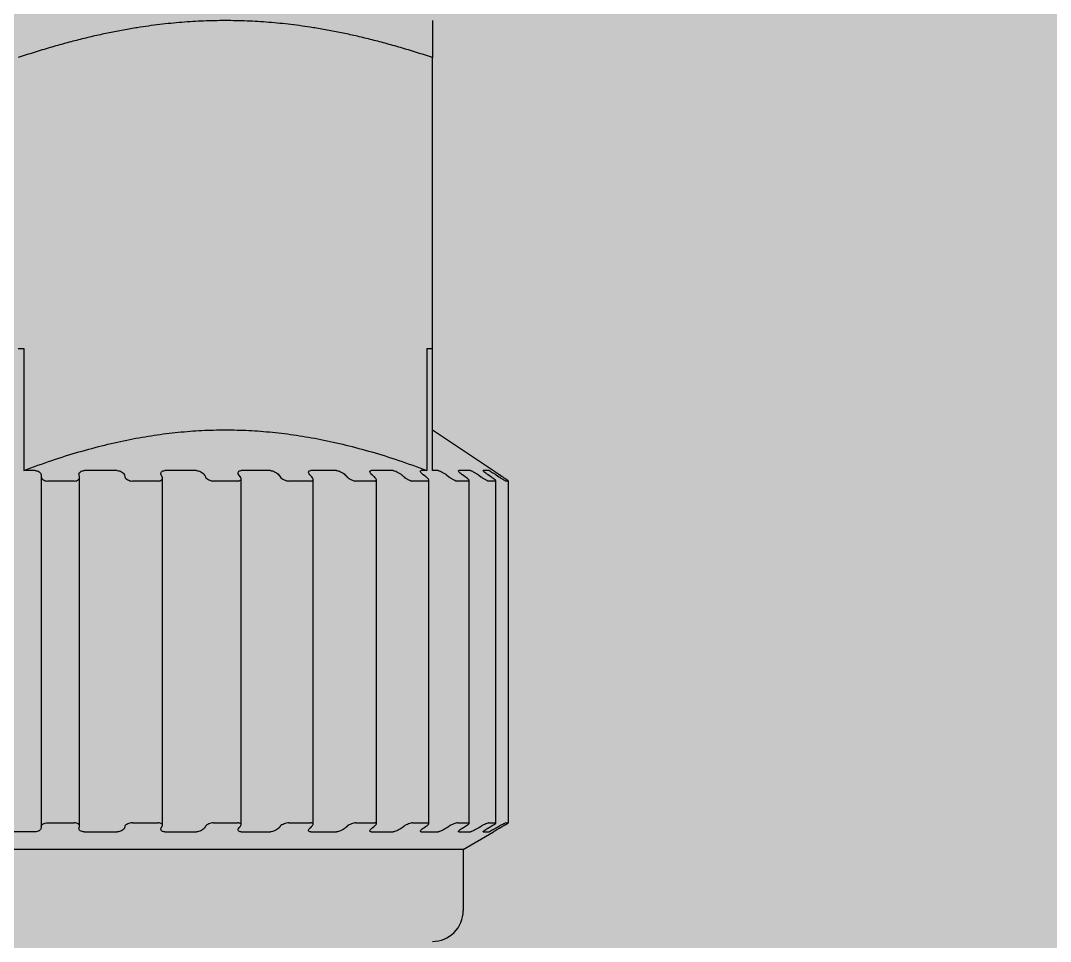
# Model space of a CAD drawing. Header units: millimetres. Extents: x -18489 to 17339, y -1599 to 10961.
# Drawn here: x -14359.303 to -14355.951, y 2026.31 to 2029.307 of the extents above; entities that cross this region are included whole.
import ezdxf

# ---------------------------------------------------------------- set-up
doc = ezdxf.new("R2010")
doc.units = ezdxf.units.MM
for name, color, linetype in [('188K-SM-03-F10-MECH-EQ-Y2257103$0$0 Xref', 8, 'Continuous'), ('188K-SM-03-F10-MECH-EQ-Y2257103$0$M-EQU-FOUNDATION', 8, 'Continuous'), ('188K-SM-03-F10-MECH-EQ-Y2257103$0$Micron CUP L10 HVAC EQU$0$M-MECH-EQU', 136, 'Continuous'), ('188K-SM-03-F10-MECH-EQ-Y2257103$0$Micron CUP L10 HVAC EQU$0$M-PHASE1 AREA', 252, 'Continuous')]:
    doc.layers.add(name, color=color, linetype=linetype)

# ---------------------------------------------------------------- blocks, each defined once
blk = doc.blocks.new('188K-SM-03-F10-MECH-EQ-Y2257103$0$Micron CUP L10 HVAC EQU$0$A$C0c53ceb0')
at = {"layer": '188K-SM-03-F10-MECH-EQ-Y2257103$0$Micron CUP L10 HVAC EQU$0$M-PHASE1 AREA'}
for p, q in [((17851.86535, 11118.89975), (17851.86535, 11117.6952)), ((17851.86535, 11108.23055), (17851.86535, 11117.6952)), ((17838.379, 11108.23055), (17838.56249, 11108.23055)), ((17838.56249, 11108.23055), (17838.56249, 11104.25891)), ((17851.68186, 11108.23055), (17851.68186, 11104.25891)), ((17851.68186, 11108.23055), (17851.86535, 11108.23055)), ((17851.86535, 11104.25891), (17851.86535, 11108.23055)), ((17851.86535, 11105.5799), (17853.84575, 11104.25963)), ((17839.12824, 11104.1145), (17839.12824, 11104.05529)), ((17840.37705, 11104.05529), (17840.36161, 11104.1145)), ((17841.83733, 11104.1145), (17841.85277, 11104.05529)), ((17843.06363, 11104.05529), (17843.03322, 11104.1145)), ((17844.44133, 11104.1145), (17844.47174, 11104.05529)), ((17845.60787, 11104.05529), (17845.56341, 11104.1145)), ((17846.86114, 11104.1145), (17846.90559, 11104.05529)), ((17847.93246, 11104.05529), (17847.87531, 11104.1145)), ((17849.02322, 11104.1145), (17849.08037, 11104.05529)), ((17849.96678, 11104.05529), (17849.89867, 11104.1145)), ((17850.86188, 11104.1145), (17850.92999, 11104.05529)), ((17851.64901, 11104.05529), (17851.57201, 11104.1145)), ((17852.32125, 11104.1145), (17852.39825, 11104.05529)), ((17852.92804, 11104.05529), (17852.84449, 11104.1145)), ((17853.357, 11104.1145), (17853.44055, 11104.05529)), ((17853.765, 11104.05529), (17853.67744, 11104.1145)), ((17853.84575, 11104.25963), (17853.84575, 11104.25313)), ((17853.93765, 11104.1145), (17854.02521, 11104.05529)), ((17854.13446, 11104.05529), (17854.04555, 11104.1145)), ((17839.12824, 11104.05529), (17839.12824, 11092.67065)), ((17840.20309, 11103.91492), (17839.34005, 11103.91492)), ((17840.38008, 11092.69074), (17840.38008, 11104.03209)), ((17842.9328, 11103.91492), (17842.09599, 11103.91492)), ((17843.07568, 11092.71039), (17843.07568, 11104.0094)), ((17845.52415, 11103.91492), (17844.73899, 11103.91492)), ((17845.63464, 11092.729), (17845.63464, 11103.98791)), ((17847.8984, 11103.91492), (17847.18874, 11103.91492)), ((17847.97921, 11092.74602), (17847.97921, 11103.96825)), ((17849.98341, 11103.91492), (17849.37082, 11103.91492)), ((17850.03815, 11092.76094), (17850.03815, 11103.95102)), ((17851.71582, 11103.91492), (17851.21891, 11103.91492)), ((17851.74891, 11092.77332), (17851.74891, 11103.93673)), ((17853.043, 11103.91492), (17852.67687, 11103.91492)), ((17853.0595, 11092.7828), (17853.0595, 11103.92579)), ((17853.92462, 11103.91492), (17853.7004, 11103.91492)), ((17853.9301, 11092.78908), (17853.9301, 11103.91853)), ((17854.3339, 11103.91492), (17854.25839, 11103.91492)), ((17854.33426, 11092.792), (17854.33426, 11103.91516)), ((17839.34005, 11092.79221), (17840.20309, 11092.79221)), ((17842.09599, 11092.79221), (17842.9328, 11092.79221)), ((17844.73899, 11092.79221), (17845.52415, 11092.79221)), ((17847.18874, 11092.79221), (17847.8984, 11092.79221)), ((17849.37082, 11092.79221), (17849.98341, 11092.79221)), ((17851.21891, 11092.79221), (17851.71582, 11092.79221)), ((17852.67687, 11092.79221), (17853.043, 11092.79221)), ((17853.7004, 11092.79221), (17853.92462, 11092.79221)), ((17854.25839, 11092.79221), (17854.3339, 11092.79221)), ((17852.86433, 11091.92706), (17853.84575, 11092.49368)), ((17853.84575, 11092.49368), (17853.84575, 11092.49931)), ((17852.86433, 11091.92706), (17823.89366, 11091.92706)), ((17852.86433, 11091.92706), (17852.86433, 11089.92908))]:
    blk.add_line(p, q, dxfattribs=at)
blk.add_arc((17851.86535, 11089.92908), 0.99899, 269.999966, 0, dxfattribs=at)
for centre, major_axis, ratio, start_param, end_param in [((17841.06481, 11081.04909), (-0.00138, 23.21054), 0.98480775, 6.25945246, 6.30680121), ((17843.66902, 11081.04909), (-0.0007, 23.21054), 0.93969262, 6.2594826, 6.30683136), ((17846.1125, 11081.04909), (-0.00048, 23.21054), 0.8660254, 6.25949307, 6.30684182), ((17848.32099, 11081.04909), (-0.00037, 23.21054), 0.76604444, 6.25949864, 6.3068474), ((17850.2274, 11081.04909), (-0.00031, 23.21054), 0.64278761, 6.25950228, 6.30685103), ((17852.91322, 11081.04909), (-0.00025, 23.21054), 0.34202014, 6.25950718, 6.30685593), ((17853.61101, 11081.04909), (-0.00024, 23.21054), 0.17364818, 6.25950911, 6.30685787), ((17841.06481, 11119.29403), (-0.0012, -26.80035), 0.98480775, 6.26272676, 6.30373236), ((17843.66901, 11119.29403), (-0.00061, -26.80035), 0.93969262, 6.26270394, 6.30370955), ((17846.11248, 11119.29403), (-0.00042, -26.80035), 0.8660254, 6.26269602, 6.30370163), ((17848.32097, 11119.29403), (-0.00033, -26.80035), 0.76604444, 6.2626918, 6.30369741), ((17850.22738, 11119.29403), (-0.00027, -26.80035), 0.64278761, 6.26268905, 6.30369466), ((17851.77378, 11119.29403), (-0.00024, -26.80035), 0.5, 6.26268701, 6.30369262), ((17852.91319, 11119.29403), (-0.00022, -26.80035), 0.34202014, 6.26268534, 6.30369095), ((17853.61098, 11119.29403), (-0.00021, -26.80035), 0.17364818, 6.26268388, 6.30368949)]:
    blk.add_ellipse(centre, major_axis=major_axis, ratio=ratio, start_param=start_param, end_param=end_param, dxfattribs=at)
for points, weights in [([(17845.12217, 11118.89975), (17841.99265, 11118.89975), (17838.379, 11117.6952)], [2.00431155703, 2.00431154546, 1.86040846171]), ([(17851.86535, 11117.6952), (17848.25169, 11118.89975), (17845.12217, 11118.89975)], [1.86040846171, 2.00431156861, 2.00431155703]), ([(17838.56249, 11104.25891), (17845.12217, 11106.73168), (17851.68186, 11104.25891)], [1.06957579566, 1.22672434335, 1.06957579566]), ([(17838.92844, 11104.25313), (17838.74541, 11104.25746), (17838.56249, 11104.25891)], [1.61847557924, 1.61881551721, 1.61892907311]), ([(17851.68186, 11104.25891), (17851.59039, 11104.25746), (17851.49888, 11104.25313)], [1.61892907434, 1.61881551844, 1.61847558047]), ([(17852.04832, 11104.25313), (17851.95681, 11104.25746), (17851.86535, 11104.25891)], [1.61847558047, 1.61881551844, 1.61892907434]), ([(17839.12895, 11092.67065), (17839.12824, 11092.64493), (17839.12824, 11092.61937)], [1.04611932027, 1.04564401816, 1.04516058741]), ([(17840.36231, 11092.61939), (17840.36931, 11092.64495), (17840.37705, 11092.67065)], [1.04516094259, 1.04564432981, 1.04611958976]), ([(17841.85345, 11092.67065), (17841.84502, 11092.64493), (17841.83733, 11092.61937)], [1.04611932054, 1.04564401842, 1.04516058767]), ([(17843.03389, 11092.61939), (17843.04839, 11092.64495), (17843.06363, 11092.67065)], [1.04516094217, 1.04564432939, 1.04611958933]), ([(17844.47239, 11092.67065), (17844.45649, 11092.64493), (17844.44133, 11092.61937)], [1.04611932028, 1.04564401817, 1.04516058742]), ([(17845.56404, 11092.61939), (17845.58559, 11092.64495), (17845.60787, 11092.67065)], [1.04516094256, 1.04564432978, 1.04611958973]), ([(17846.90619, 11092.67065), (17846.8833, 11092.64493), (17846.86114, 11092.61937)], [1.04611932039, 1.04564401827, 1.04516058752]), ([(17847.87587, 11092.61939), (17847.90382, 11092.64495), (17847.93246, 11092.67065)], [1.04516094232, 1.04564432953, 1.04611958948]), ([(17849.08089, 11092.67065), (17849.0517, 11092.64493), (17849.02322, 11092.61937)], [1.04611932062, 1.04564401851, 1.04516058775]), ([(17849.89915, 11092.61939), (17849.93264, 11092.64495), (17849.96678, 11092.67065)], [1.0451609422, 1.04564432942, 1.04611958936]), ([(17850.93042, 11092.67065), (17850.89583, 11092.64493), (17850.86188, 11092.61937)], [1.04611932015, 1.04564401804, 1.04516058729]), ([(17851.57239, 11092.61939), (17851.61042, 11092.64495), (17851.64901, 11092.67065)], [1.04516094242, 1.04564432964, 1.04611958959]), ([(17852.39858, 11092.67065), (17852.35963, 11092.64493), (17852.32125, 11092.61937)], [1.04611932032, 1.0456440182, 1.04516058745]), ([(17852.84476, 11092.61939), (17852.88616, 11092.64495), (17852.92804, 11092.67065)], [1.04516094233, 1.04564432955, 1.0461195895]), ([(17853.44076, 11092.67065), (17853.39864, 11092.64493), (17853.357, 11092.61937)], [1.04611932019, 1.04564401808, 1.04516058733]), ([(17853.67759, 11092.61939), (17853.72111, 11092.64495), (17853.765, 11092.67065)], [1.04516094239, 1.0456443296, 1.04611958955]), ([(17854.0253, 11092.67065), (17853.98129, 11092.64493), (17853.93765, 11092.61937)], [1.04611932055, 1.04564401844, 1.04516058769]), ([(17854.04558, 11092.61939), (17854.0899, 11092.64495), (17854.13446, 11092.67065)], [1.04516094219, 1.0456443294, 1.04611958935]), ([(17838.92844, 11092.49931), (17838.379, 11092.48805), (17837.82956, 11092.49931)], [1.93647539012, 1.93769688925, 1.93647539012])]:
    blk.add_rational_spline(points, weights, degree=2, dxfattribs=at)
for points, knots in [([(17838.92844, 11104.25313), (17838.95099, 11104.25256), (17838.97441, 11104.24932), (17839.01978, 11104.23728), (17839.0413, 11104.22794), (17839.07927, 11104.20519), (17839.09673, 11104.18949), (17839.12052, 11104.15572), (17839.12681, 11104.13764), (17839.12801, 11104.12086), (17839.12816, 11104.11876), (17839.12824, 11104.11664), (17839.12824, 11104.1145)], [0.1007338772, 0.1007338772, 0.1007338772, 0.1007338772, 0.1074438468, 0.1074438468, 0.1148517392, 0.1148517392, 0.1239329907, 0.1239329907, 0.1330142421, 0.1330142421, 0.1330142421, 0.1341521237, 0.1341521237, 0.1341521237, 0.1341521237]), ([(17840.36161, 11104.1145), (17840.36105, 11104.11664), (17840.36057, 11104.11876), (17840.357, 11104.13764), (17840.35853, 11104.15572), (17840.37334, 11104.18949), (17840.38659, 11104.20519), (17840.41834, 11104.22794), (17840.43725, 11104.23728), (17840.47911, 11104.24932), (17840.50148, 11104.25256), (17840.52368, 11104.25313)], [0.0659197851, 0.0659197851, 0.0659197851, 0.0659197851, 0.0670576667, 0.0670576667, 0.0761389182, 0.0761389182, 0.0852201696, 0.0852201696, 0.092628062, 0.092628062, 0.0993380316, 0.0993380316, 0.0993380316, 0.0993380316]), ([(17841.60587, 11104.25313), (17841.62808, 11104.25256), (17841.65184, 11104.24932), (17841.69934, 11104.23728), (17841.72281, 11104.22794), (17841.76584, 11104.20519), (17841.787, 11104.18949), (17841.81904, 11104.15572), (17841.8299, 11104.13764), (17841.83544, 11104.12086), (17841.83614, 11104.11876), (17841.83676, 11104.11664), (17841.83733, 11104.1145)], [0.1007338772, 0.1007338772, 0.1007338772, 0.1007338772, 0.1074438468, 0.1074438468, 0.1148517392, 0.1148517392, 0.1239329907, 0.1239329907, 0.1330142421, 0.1330142421, 0.1330142421, 0.1341521237, 0.1341521237, 0.1341521237, 0.1341521237]), ([(17843.03322, 11104.1145), (17843.03212, 11104.11664), (17843.0311, 11104.11876), (17843.0227, 11104.13764), (17843.01943, 11104.15572), (17843.02482, 11104.18949), (17843.03344, 11104.20519), (17843.05801, 11104.22794), (17843.07375, 11104.23728), (17843.11081, 11104.24932), (17843.13146, 11104.25256), (17843.15263, 11104.25313)], [0.0659197851, 0.0659197851, 0.0659197851, 0.0659197851, 0.0670576667, 0.0670576667, 0.0761389182, 0.0761389182, 0.0852201696, 0.0852201696, 0.092628062, 0.092628062, 0.0993380316, 0.0993380316, 0.0993380316, 0.0993380316]), ([(17844.18525, 11104.25313), (17844.20645, 11104.25256), (17844.22982, 11104.24932), (17844.27801, 11104.23728), (17844.30272, 11104.22794), (17844.34951, 11104.20519), (17844.37372, 11104.18949), (17844.41304, 11104.15572), (17844.42813, 11104.13764), (17844.43785, 11104.12086), (17844.43907, 11104.11876), (17844.44023, 11104.11664), (17844.44133, 11104.1145)], [0.1007338772, 0.1007338772, 0.1007338772, 0.1007338772, 0.1074438468, 0.1074438468, 0.1148517392, 0.1148517392, 0.1239329907, 0.1239329907, 0.1330142421, 0.1330142421, 0.1330142421, 0.1341521237, 0.1341521237, 0.1341521237, 0.1341521237]), ([(17845.56341, 11104.1145), (17845.56181, 11104.11664), (17845.56028, 11104.11876), (17845.54731, 11104.13764), (17845.53933, 11104.15572), (17845.53513, 11104.18949), (17845.53888, 11104.20519), (17845.55551, 11104.22794), (17845.56759, 11104.23728), (17845.59875, 11104.24932), (17845.61704, 11104.25256), (17845.63654, 11104.25313)], [0.0659197851, 0.0659197851, 0.0659197851, 0.0659197851, 0.0670576667, 0.0670576667, 0.0761389182, 0.0761389182, 0.0852201696, 0.0852201696, 0.092628062, 0.092628062, 0.0993380316, 0.0993380316, 0.0993380316, 0.0993380316]), ([(17846.58821, 11104.25313), (17846.60775, 11104.25256), (17846.63003, 11104.24932), (17846.67745, 11104.23728), (17846.70265, 11104.22794), (17846.75177, 11104.20519), (17846.77829, 11104.18949), (17846.82369, 11104.15572), (17846.84256, 11104.13764), (17846.85617, 11104.12086), (17846.85787, 11104.11876), (17846.85953, 11104.11664), (17846.86114, 11104.1145)], [0.1007338772, 0.1007338772, 0.1007338772, 0.1007338772, 0.1074438468, 0.1074438468, 0.1148517392, 0.1148517392, 0.1239329907, 0.1239329907, 0.1330142421, 0.1330142421, 0.1330142421, 0.1341521237, 0.1341521237, 0.1341521237, 0.1341521237]), ([(17847.87531, 11104.1145), (17847.87325, 11104.11664), (17847.87126, 11104.11876), (17847.85412, 11104.13764), (17847.84168, 11104.15572), (17847.82802, 11104.18949), (17847.82676, 11104.20519), (17847.83496, 11104.22794), (17847.84302, 11104.23728), (17847.86731, 11104.24932), (17847.8827, 11104.25256), (17847.89994, 11104.25313)], [0.0659197851, 0.0659197851, 0.0659197851, 0.0659197851, 0.0670576667, 0.0670576667, 0.0761389182, 0.0761389182, 0.0852201696, 0.0852201696, 0.092628062, 0.092628062, 0.0993380316, 0.0993380316, 0.0993380316, 0.0993380316]), ([(17848.74174, 11104.25313), (17848.75903, 11104.25256), (17848.77954, 11104.24932), (17848.82474, 11104.23728), (17848.84966, 11104.22794), (17848.89963, 11104.20519), (17848.92765, 11104.18949), (17848.97776, 11104.15572), (17848.99983, 11104.13764), (17849.01691, 11104.12086), (17849.01904, 11104.11876), (17849.02115, 11104.11664), (17849.02322, 11104.1145)], [0.1007338772, 0.1007338772, 0.1007338772, 0.1007338772, 0.1074438468, 0.1074438468, 0.1148517392, 0.1148517392, 0.1239329907, 0.1239329907, 0.1330142421, 0.1330142421, 0.1330142421, 0.1341521237, 0.1341521237, 0.1341521237, 0.1341521237]), ([(17849.89867, 11104.1145), (17849.89621, 11104.11664), (17849.89382, 11104.11876), (17849.87302, 11104.13764), (17849.8565, 11104.15572), (17849.83379, 11104.18949), (17849.82758, 11104.20519), (17849.82709, 11104.22794), (17849.83088, 11104.23728), (17849.84758, 11104.24932), (17849.85959, 11104.25256), (17849.87404, 11104.25313)], [0.0659197851, 0.0659197851, 0.0659197851, 0.0659197851, 0.0670576667, 0.0670576667, 0.0761389182, 0.0761389182, 0.0852201696, 0.0852201696, 0.092628062, 0.092628062, 0.0993380316, 0.0993380316, 0.0993380316, 0.0993380316]), ([(17850.5804, 11104.25313), (17850.59492, 11104.25256), (17850.61303, 11104.24932), (17850.65465, 11104.23728), (17850.67853, 11104.22794), (17850.72782, 11104.20519), (17850.75649, 11104.18949), (17850.80978, 11104.15572), (17850.83439, 11104.13764), (17850.85442, 11104.12086), (17850.85693, 11104.11876), (17850.85941, 11104.11664), (17850.86188, 11104.1145)], [0.1007338772, 0.1007338772, 0.1007338772, 0.1007338772, 0.1074438468, 0.1074438468, 0.1148517392, 0.1148517392, 0.1239329907, 0.1239329907, 0.1330142421, 0.1330142421, 0.1330142421, 0.1341521237, 0.1341521237, 0.1341521237, 0.1341521237]), ([(17851.57201, 11104.1145), (17851.56923, 11104.11664), (17851.56651, 11104.11876), (17851.54269, 11104.13764), (17851.52259, 11104.15572), (17851.49152, 11104.18949), (17851.48054, 11104.20519), (17851.47138, 11104.22794), (17851.47078, 11104.23728), (17851.47938, 11104.24932), (17851.48765, 11104.25256), (17851.49888, 11104.25313)], [0.0659197851, 0.0659197851, 0.0659197851, 0.0659197851, 0.0670576667, 0.0670576667, 0.0761389182, 0.0761389182, 0.0852201696, 0.0852201696, 0.092628062, 0.092628062, 0.0993380316, 0.0993380316, 0.0993380316, 0.0993380316]), ([(17852.04832, 11104.25313), (17852.05963, 11104.25256), (17852.0748, 11104.24932), (17852.11156, 11104.23728), (17852.13368, 11104.22794), (17852.1808, 11104.20519), (17852.20926, 11104.18949), (17852.26411, 11104.15572), (17852.2905, 11104.13764), (17852.31287, 11104.12086), (17852.31567, 11104.11876), (17852.31847, 11104.11664), (17852.32125, 11104.1145)], [0.1007338772, 0.1007338772, 0.1007338772, 0.1007338772, 0.1074438468, 0.1074438468, 0.1148517392, 0.1148517392, 0.1239329907, 0.1239329907, 0.1330142421, 0.1330142421, 0.1330142421, 0.1341521237, 0.1341521237, 0.1341521237, 0.1341521237]), ([(17852.84449, 11104.1145), (17852.84147, 11104.11664), (17852.8385, 11104.11876), (17852.81239, 11104.13764), (17852.78931, 11104.15572), (17852.75083, 11104.18949), (17852.73541, 11104.20519), (17852.71786, 11104.22794), (17852.7129, 11104.23728), (17852.71314, 11104.24932), (17852.71741, 11104.25256), (17852.72507, 11104.25313)], [0.0659197851, 0.0659197851, 0.0659197851, 0.0659197851, 0.0670576667, 0.0670576667, 0.0761389182, 0.0761389182, 0.0852201696, 0.0852201696, 0.092628062, 0.092628062, 0.0993380316, 0.0993380316, 0.0993380316, 0.0993380316]), ([(17853.10091, 11104.25313), (17853.10867, 11104.25256), (17853.12042, 11104.24932), (17853.15122, 11104.23728), (17853.1709, 11104.22794), (17853.21442, 11104.20519), (17853.24179, 11104.18949), (17853.29654, 11104.15572), (17853.32392, 11104.13764), (17853.34795, 11104.12086), (17853.35096, 11104.11876), (17853.35398, 11104.11664), (17853.357, 11104.1145)], [0.1007338772, 0.1007338772, 0.1007338772, 0.1007338772, 0.1074438468, 0.1074438468, 0.1148517392, 0.1148517392, 0.1239329907, 0.1239329907, 0.1330142421, 0.1330142421, 0.1330142421, 0.1341521237, 0.1341521237, 0.1341521237, 0.1341521237]), ([(17853.67744, 11104.1145), (17853.67427, 11104.11664), (17853.67115, 11104.11876), (17853.64353, 11104.13764), (17853.61818, 11104.15572), (17853.57347, 11104.18949), (17853.55408, 11104.20519), (17853.52867, 11104.22794), (17853.51949, 11104.23728), (17853.51135, 11104.24932), (17853.5115, 11104.25256), (17853.51537, 11104.25313)], [0.0659197851, 0.0659197851, 0.0659197851, 0.0659197851, 0.0670576667, 0.0670576667, 0.0761389182, 0.0761389182, 0.0852201696, 0.0852201696, 0.092628062, 0.092628062, 0.0993380316, 0.0993380316, 0.0993380316, 0.0993380316]), ([(17853.70619, 11104.25313), (17853.71015, 11104.25256), (17853.71814, 11104.24932), (17853.74203, 11104.23728), (17853.75868, 11104.22794), (17853.79728, 11104.20519), (17853.82273, 11104.18949), (17853.87571, 11104.15572), (17853.90324, 11104.13764), (17853.9282, 11104.12086), (17853.93133, 11104.11876), (17853.93448, 11104.11664), (17853.93765, 11104.1145)], [0.1007338772, 0.1007338772, 0.1007338772, 0.1007338772, 0.1074438468, 0.1074438468, 0.1148517392, 0.1148517392, 0.1239329907, 0.1239329907, 0.1330142421, 0.1330142421, 0.1330142421, 0.1341521237, 0.1341521237, 0.1341521237, 0.1341521237]), ([(17854.04555, 11104.1145), (17854.04234, 11104.11664), (17854.03915, 11104.11876), (17854.01087, 11104.13764), (17853.98402, 11104.15572), (17853.93442, 11104.18949), (17853.91165, 11104.20519), (17853.87916, 11104.22794), (17853.86604, 11104.23728), (17853.84978, 11104.24932), (17853.8458, 11104.25256), (17853.84575, 11104.25313)], [0.0659197851, 0.0659197851, 0.0659197851, 0.0659197851, 0.0670576667, 0.0670576667, 0.0761389182, 0.0761389182, 0.0852201696, 0.0852201696, 0.092628062, 0.092628062, 0.0993380316, 0.0993380316, 0.0993380316, 0.0993380316]), ([(17839.12824, 11104.05529), (17839.12824, 11104.05316), (17839.12832, 11104.05105), (17839.12963, 11104.03266), (17839.1356, 11104.01507), (17839.15819, 11103.98205), (17839.17478, 11103.96662), (17839.21237, 11103.94286), (17839.23513, 11103.93257), (17839.28577, 11103.91859), (17839.31367, 11103.91492), (17839.34005, 11103.91492)], [-0.0681852529, -0.0681852529, -0.0681852529, -0.0681852529, -0.0670539463, -0.0670539463, -0.058228102, -0.058228102, -0.0494022577, -0.0494022577, -0.0414646154, -0.0414646154, -0.0335269732, -0.0335269732, -0.0335269732, -0.0335269732]), ([(17840.20309, 11103.91492), (17840.22935, 11103.91492), (17840.25614, 11103.91859), (17840.30285, 11103.93257), (17840.32279, 11103.94286), (17840.35395, 11103.96662), (17840.3664, 11103.98205), (17840.38023, 11104.01507), (17840.38157, 11104.03266), (17840.37808, 11104.05105), (17840.3776, 11104.05316), (17840.37705, 11104.05529)], [-0.0994872627, -0.0994872627, -0.0994872627, -0.0994872627, -0.0915496204, -0.0915496204, -0.0836119781, -0.0836119781, -0.0747861338, -0.0747861338, -0.0659602895, -0.0659602895, -0.0648289829, -0.0648289829, -0.0648289829, -0.0648289829]), ([(17841.85277, 11104.05529), (17841.85332, 11104.05316), (17841.85394, 11104.05105), (17841.86002, 11104.03266), (17841.87044, 11104.01507), (17841.9011, 11103.98205), (17841.92133, 11103.96662), (17841.96421, 11103.94286), (17841.9891, 11103.93257), (17842.04213, 11103.91859), (17842.07028, 11103.91492), (17842.09599, 11103.91492)], [-0.0681852529, -0.0681852529, -0.0681852529, -0.0681852529, -0.0670539463, -0.0670539463, -0.058228102, -0.058228102, -0.0494022577, -0.0494022577, -0.0414646154, -0.0414646154, -0.0335269732, -0.0335269732, -0.0335269732, -0.0335269732]), ([(17842.9328, 11103.91492), (17842.95814, 11103.91492), (17842.98302, 11103.91859), (17843.02438, 11103.93257), (17843.04089, 11103.94286), (17843.06467, 11103.96662), (17843.07261, 11103.98205), (17843.07725, 11104.01507), (17843.07392, 11104.03266), (17843.06573, 11104.05105), (17843.06472, 11104.05316), (17843.06363, 11104.05529)], [-0.0994872627, -0.0994872627, -0.0994872627, -0.0994872627, -0.0915496204, -0.0915496204, -0.0836119781, -0.0836119781, -0.0747861338, -0.0747861338, -0.0659602895, -0.0659602895, -0.064828983, -0.064828983, -0.064828983, -0.064828983]), ([(17844.47174, 11104.05529), (17844.47284, 11104.05316), (17844.47399, 11104.05105), (17844.48464, 11104.03266), (17844.49919, 11104.01507), (17844.537, 11103.98205), (17844.56024, 11103.96662), (17844.60711, 11103.94286), (17844.63338, 11103.93257), (17844.68719, 11103.91859), (17844.71474, 11103.91492), (17844.73899, 11103.91492)], [-0.0681852529, -0.0681852529, -0.0681852529, -0.0681852529, -0.0670539463, -0.0670539463, -0.058228102, -0.058228102, -0.0494022577, -0.0494022577, -0.0414646154, -0.0414646154, -0.0335269732, -0.0335269732, -0.0335269732, -0.0335269732]), ([(17845.52415, 11103.91492), (17845.5478, 11103.91492), (17845.57, 11103.91859), (17845.60476, 11103.93257), (17845.61734, 11103.94286), (17845.63302, 11103.96662), (17845.6362, 11103.98205), (17845.63152, 11104.01507), (17845.62362, 11104.03266), (17845.61098, 11104.05105), (17845.60946, 11104.05316), (17845.60787, 11104.05529)], [-0.0994872627, -0.0994872627, -0.0994872627, -0.0994872627, -0.0915496204, -0.0915496204, -0.0836119781, -0.0836119781, -0.0747861338, -0.0747861338, -0.0659602895, -0.0659602895, -0.0648289829, -0.0648289829, -0.0648289829, -0.0648289829]), ([(17846.90559, 11104.05529), (17846.90719, 11104.05316), (17846.90884, 11104.05105), (17846.92375, 11104.03266), (17846.94199, 11104.01507), (17846.9858, 11103.98205), (17847.01135, 11103.96662), (17847.06078, 11103.94286), (17847.08762, 11103.93257), (17847.14058, 11103.91859), (17847.16669, 11103.91492), (17847.18874, 11103.91492)], [-0.0681852529, -0.0681852529, -0.0681852529, -0.0681852529, -0.0670539463, -0.0670539463, -0.058228102, -0.058228102, -0.0494022577, -0.0494022577, -0.0414646154, -0.0414646154, -0.0335269732, -0.0335269732, -0.0335269732, -0.0335269732]), ([(17847.8984, 11103.91492), (17847.91964, 11103.91492), (17847.9385, 11103.91859), (17847.96559, 11103.93257), (17847.97386, 11103.94286), (17847.98096, 11103.96662), (17847.97929, 11103.98205), (17847.96542, 11104.01507), (17847.9532, 11104.03266), (17847.93649, 11104.05105), (17847.93451, 11104.05316), (17847.93246, 11104.05529)], [-0.0994872627, -0.0994872627, -0.0994872627, -0.0994872627, -0.0915496204, -0.0915496204, -0.0836119781, -0.0836119781, -0.0747861338, -0.0747861338, -0.0659602895, -0.0659602895, -0.0648289829, -0.0648289829, -0.0648289829, -0.0648289829]), ([(17849.08037, 11104.05529), (17849.08242, 11104.05316), (17849.08451, 11104.05105), (17849.10323, 11104.03266), (17849.1246, 11104.01507), (17849.17308, 11103.98205), (17849.20016, 11103.96662), (17849.25065, 11103.94286), (17849.27726, 11103.93257), (17849.32775, 11103.91859), (17849.35163, 11103.91492), (17849.37082, 11103.91492)], [-0.0681852529, -0.0681852529, -0.0681852529, -0.0681852529, -0.0670539463, -0.0670539463, -0.058228102, -0.058228102, -0.0494022577, -0.0494022577, -0.0414646154, -0.0414646154, -0.0335269732, -0.0335269732, -0.0335269732, -0.0335269732]), ([(17849.98341, 11103.91492), (17850.00159, 11103.91492), (17850.01653, 11103.91859), (17850.03513, 11103.93257), (17850.03884, 11103.94286), (17850.03715, 11103.96662), (17850.03068, 11103.98205), (17850.00805, 11104.01507), (17849.99187, 11104.03266), (17849.9716, 11104.05105), (17849.96922, 11104.05316), (17849.96678, 11104.05529)], [-0.0994872627, -0.0994872627, -0.0994872627, -0.0994872627, -0.0915496204, -0.0915496204, -0.0836119781, -0.0836119781, -0.0747861338, -0.0747861338, -0.0659602895, -0.0659602895, -0.0648289829, -0.0648289829, -0.0648289829, -0.0648289829]), ([(17850.92999, 11104.05529), (17850.93243, 11104.05316), (17850.93491, 11104.05105), (17850.95686, 11104.03266), (17850.98072, 11104.01507), (17851.03238, 11103.98205), (17851.06018, 11103.96662), (17851.1102, 11103.94286), (17851.13575, 11103.93257), (17851.18225, 11103.91859), (17851.20317, 11103.91492), (17851.21891, 11103.91492)], [-0.0681852529, -0.0681852529, -0.0681852529, -0.0681852529, -0.0670539463, -0.0670539463, -0.058228102, -0.058228102, -0.0494022577, -0.0494022577, -0.0414646154, -0.0414646154, -0.0335269732, -0.0335269732, -0.0335269732, -0.0335269732]), ([(17851.71582, 11103.91492), (17851.73039, 11103.91492), (17851.74096, 11103.91859), (17851.75051, 11103.93257), (17851.74954, 11103.94286), (17851.73911, 11103.96662), (17851.72803, 11103.98205), (17851.69733, 11104.01507), (17851.67769, 11104.03266), (17851.65448, 11104.05105), (17851.65177, 11104.05316), (17851.64901, 11104.05529)], [-0.0994872627, -0.0994872627, -0.0994872627, -0.0994872627, -0.0915496204, -0.0915496204, -0.0836119781, -0.0836119781, -0.0747861338, -0.0747861338, -0.0659602895, -0.0659602895, -0.0648289829, -0.0648289829, -0.0648289829, -0.0648289829]), ([(17852.39825, 11104.05529), (17852.40102, 11104.05316), (17852.40379, 11104.05105), (17852.42832, 11104.03266), (17852.45393, 11104.01507), (17852.50722, 11103.98205), (17852.53489, 11103.96662), (17852.58291, 11103.94286), (17852.60664, 11103.93257), (17852.64773, 11103.91859), (17852.66506, 11103.91492), (17852.67687, 11103.91492)], [-0.0681852529, -0.0681852529, -0.0681852529, -0.0681852529, -0.0670539463, -0.0670539463, -0.058228102, -0.058228102, -0.0494022577, -0.0494022577, -0.0414646154, -0.0414646154, -0.0335269732, -0.0335269732, -0.0335269732, -0.0335269732]), ([(17853.043, 11103.91492), (17853.05352, 11103.91492), (17853.05939, 11103.91859), (17853.0596, 11103.93257), (17853.05399, 11103.94286), (17853.03513, 11103.96662), (17853.01979, 11103.98205), (17852.98194, 11104.01507), (17852.95943, 11104.03266), (17852.93398, 11104.05105), (17852.93103, 11104.05316), (17852.92804, 11104.05529)], [-0.0994872627, -0.0994872627, -0.0994872627, -0.0994872627, -0.0915496204, -0.0915496204, -0.0836119781, -0.0836119781, -0.0747861338, -0.0747861338, -0.0659602895, -0.0659602895, -0.0648289829, -0.0648289829, -0.0648289829, -0.0648289829]), ([(17853.44055, 11104.05529), (17853.44355, 11104.05316), (17853.44655, 11104.05105), (17853.47289, 11104.03266), (17853.49949, 11104.01507), (17853.55278, 11103.98205), (17853.57948, 11103.96662), (17853.62405, 11103.94286), (17853.64523, 11103.93257), (17853.67966, 11103.91859), (17853.69287, 11103.91492), (17853.7004, 11103.91492)], [-0.0681852529, -0.0681852529, -0.0681852529, -0.0681852529, -0.0670539463, -0.0670539463, -0.058228102, -0.058228102, -0.0494022577, -0.0494022577, -0.0414646154, -0.0414646154, -0.0335269732, -0.0335269732, -0.0335269732, -0.0335269732]), ([(17853.92462, 11103.91492), (17853.93077, 11103.91492), (17853.93177, 11103.91859), (17853.92263, 11103.93257), (17853.91254, 11103.94286), (17853.88584, 11103.96662), (17853.86669, 11103.98205), (17853.82285, 11104.01507), (17853.79816, 11104.03266), (17853.77124, 11104.05105), (17853.76814, 11104.05316), (17853.765, 11104.05529)], [-0.0994872627, -0.0994872627, -0.0994872627, -0.0994872627, -0.0915496204, -0.0915496204, -0.0836119781, -0.0836119781, -0.0747861338, -0.0747861338, -0.0659602895, -0.0659602895, -0.0648289829, -0.0648289829, -0.0648289829, -0.0648289829]), ([(17854.02521, 11104.05529), (17854.02835, 11104.05316), (17854.03148, 11104.05105), (17854.05885, 11104.03266), (17854.08562, 11104.01507), (17854.1373, 11103.98205), (17854.16221, 11103.96662), (17854.20197, 11103.94286), (17854.21997, 11103.93257), (17854.24669, 11103.91859), (17854.25538, 11103.91492), (17854.25839, 11103.91492)], [-0.0681852529, -0.0681852529, -0.0681852529, -0.0681852529, -0.0670539463, -0.0670539463, -0.058228102, -0.058228102, -0.0494022577, -0.0494022577, -0.0414646154, -0.0414646154, -0.0335269732, -0.0335269732, -0.0335269732, -0.0335269732]), ([(17854.3339, 11103.91492), (17854.33549, 11103.91492), (17854.33158, 11103.91859), (17854.31338, 11103.93257), (17854.29912, 11103.94286), (17854.26537, 11103.96662), (17854.243, 11103.98205), (17854.19451, 11104.01507), (17854.16838, 11104.03266), (17854.14082, 11104.05105), (17854.13765, 11104.05316), (17854.13446, 11104.05529)], [-0.0994872627, -0.0994872627, -0.0994872627, -0.0994872627, -0.0915496204, -0.0915496204, -0.0836119781, -0.0836119781, -0.0747861338, -0.0747861338, -0.0659602895, -0.0659602895, -0.0648289829, -0.0648289829, -0.0648289829, -0.0648289829]), ([(17839.12894, 11092.67066), (17839.12824, 11092.67249), (17839.12832, 11092.67431), (17839.12964, 11092.69034), (17839.13568, 11092.70564), (17839.15837, 11092.73424), (17839.17498, 11092.74755), (17839.21259, 11092.76813), (17839.23553, 11092.77705), (17839.2862, 11092.7891), (17839.31394, 11092.79221), (17839.34005, 11092.79221)], [0.0634009254, 0.0634009254, 0.0634009254, 0.0634009254, 0.0644880851, 0.0644880851, 0.0730240089, 0.0730240089, 0.0815599327, 0.0815599327, 0.0894142056, 0.0894142056, 0.0972684785, 0.0972684785, 0.0972684785, 0.0972684785]), ([(17840.37705, 11092.67065), (17840.3776, 11092.67249), (17840.37808, 11092.67431), (17840.38159, 11092.69034), (17840.38019, 11092.70564), (17840.36628, 11092.73424), (17840.35379, 11092.74755), (17840.32261, 11092.76813), (17840.3025, 11092.77705), (17840.25574, 11092.7891), (17840.22907, 11092.79221), (17840.20309, 11092.79221)], [-0.0666479464, -0.0666479464, -0.0666479464, -0.0666479464, -0.0655607867, -0.0655607867, -0.057024863, -0.057024863, -0.0484889392, -0.0484889392, -0.0406346663, -0.0406346663, -0.0327803934, -0.0327803934, -0.0327803934, -0.0327803934]), ([(17842.09599, 11092.79221), (17842.07055, 11092.79221), (17842.04257, 11092.7891), (17841.98952, 11092.77705), (17841.96446, 11092.76813), (17841.92156, 11092.74755), (17841.90133, 11092.73424), (17841.87057, 11092.70564), (17841.86006, 11092.69034), (17841.85394, 11092.67431), (17841.85332, 11092.67248), (17841.85345, 11092.67065)], [-0.0972684785, -0.0972684785, -0.0972684785, -0.0972684785, -0.0894142056, -0.0894142056, -0.0815599327, -0.0815599327, -0.0730240089, -0.0730240089, -0.0644880851, -0.0644880851, -0.0633980576, -0.0633980576, -0.0633980576, -0.0633980576]), ([(17843.06363, 11092.67065), (17843.06472, 11092.67249), (17843.06573, 11092.67431), (17843.07397, 11092.69034), (17843.07727, 11092.70564), (17843.07254, 11092.73424), (17843.06455, 11092.74755), (17843.04075, 11092.76813), (17843.02408, 11092.77705), (17842.98265, 11092.7891), (17842.95787, 11092.79221), (17842.9328, 11092.79221)], [-0.0666479464, -0.0666479464, -0.0666479464, -0.0666479464, -0.0655607867, -0.0655607867, -0.057024863, -0.057024863, -0.0484889392, -0.0484889392, -0.0406346663, -0.0406346663, -0.0327803934, -0.0327803934, -0.0327803934, -0.0327803934]), ([(17844.73899, 11092.79221), (17844.715, 11092.79221), (17844.68762, 11092.7891), (17844.63382, 11092.77705), (17844.60739, 11092.76813), (17844.56049, 11092.74755), (17844.53727, 11092.73424), (17844.49937, 11092.70564), (17844.48471, 11092.69034), (17844.47398, 11092.67431), (17844.47283, 11092.67248), (17844.47239, 11092.67065)], [-0.0972684785, -0.0972684785, -0.0972684785, -0.0972684785, -0.0894142056, -0.0894142056, -0.0815599327, -0.0815599327, -0.0730240089, -0.0730240089, -0.0644880851, -0.0644880851, -0.0633980576, -0.0633980576, -0.0633980576, -0.0633980576]), ([(17845.60787, 11092.67065), (17845.60946, 11092.67249), (17845.61098, 11092.67431), (17845.6237, 11092.69034), (17845.63159, 11092.70564), (17845.63619, 11092.73424), (17845.63294, 11092.74755), (17845.61725, 11092.76813), (17845.60452, 11092.77705), (17845.56968, 11092.7891), (17845.54755, 11092.79221), (17845.52415, 11092.79221)], [-0.0666479464, -0.0666479464, -0.0666479464, -0.0666479464, -0.0655607867, -0.0655607867, -0.057024863, -0.057024863, -0.0484889392, -0.0484889392, -0.0406346663, -0.0406346663, -0.0327803934, -0.0327803934, -0.0327803934, -0.0327803934]), ([(17847.18874, 11092.79221), (17847.16692, 11092.79221), (17847.14099, 11092.7891), (17847.08807, 11092.77705), (17847.06107, 11092.76813), (17847.01161, 11092.74755), (17846.9861, 11092.73424), (17846.9422, 11092.70564), (17846.92384, 11092.69034), (17846.90883, 11092.67431), (17846.90718, 11092.67248), (17846.90619, 11092.67065)], [-0.0972684785, -0.0972684785, -0.0972684785, -0.0972684785, -0.0894142056, -0.0894142056, -0.0815599327, -0.0815599327, -0.0730240089, -0.0730240089, -0.0644880851, -0.0644880851, -0.0633980576, -0.0633980576, -0.0633980576, -0.0633980576]), ([(17847.93246, 11092.67065), (17847.93451, 11092.67249), (17847.93649, 11092.67431), (17847.9533, 11092.69034), (17847.96554, 11092.70564), (17847.97934, 11092.73424), (17847.98092, 11092.74755), (17847.97382, 11092.76813), (17847.96541, 11092.77705), (17847.93823, 11092.7891), (17847.91941, 11092.79221), (17847.8984, 11092.79221)], [-0.0666479464, -0.0666479464, -0.0666479464, -0.0666479464, -0.0655607867, -0.0655607867, -0.057024863, -0.057024863, -0.0484889392, -0.0484889392, -0.0406346663, -0.0406346663, -0.0327803934, -0.0327803934, -0.0327803934, -0.0327803934]), ([(17849.37082, 11092.79221), (17849.35183, 11092.79221), (17849.32813, 11092.7891), (17849.27769, 11092.77705), (17849.25095, 11092.76813), (17849.20043, 11092.74755), (17849.1734, 11092.73424), (17849.12485, 11092.70564), (17849.10334, 11092.69034), (17849.08451, 11092.67431), (17849.08241, 11092.67248), (17849.08089, 11092.67065)], [-0.0972684785, -0.0972684785, -0.0972684785, -0.0972684785, -0.0894142056, -0.0894142056, -0.0815599327, -0.0815599327, -0.0730240089, -0.0730240089, -0.0644880851, -0.0644880851, -0.0633980576, -0.0633980576, -0.0633980576, -0.0633980576]), ([(17849.96678, 11092.67065), (17849.96922, 11092.67249), (17849.9716, 11092.67431), (17849.99199, 11092.69034), (17850.00821, 11092.70564), (17850.03078, 11092.73424), (17850.03716, 11092.74755), (17850.03885, 11092.76813), (17850.03503, 11092.77705), (17850.01632, 11092.7891), (17850.00139, 11092.79221), (17849.98341, 11092.79221)], [-0.0666479464, -0.0666479464, -0.0666479464, -0.0666479464, -0.0655607867, -0.0655607867, -0.057024863, -0.057024863, -0.0484889392, -0.0484889392, -0.0406346663, -0.0406346663, -0.0327803934, -0.0327803934, -0.0327803934, -0.0327803934]), ([(17851.21891, 11092.79221), (17851.20334, 11092.79221), (17851.18259, 11092.7891), (17851.13616, 11092.77705), (17851.1105, 11092.76813), (17851.06045, 11092.74755), (17851.03272, 11092.73424), (17850.98098, 11092.70564), (17850.95699, 11092.69034), (17850.9349, 11092.67431), (17850.93242, 11092.67248), (17850.93042, 11092.67065)], [-0.0972684785, -0.0972684785, -0.0972684785, -0.0972684785, -0.0894142056, -0.0894142056, -0.0815599327, -0.0815599327, -0.0730240089, -0.0730240089, -0.0644880851, -0.0644880851, -0.0633980576, -0.0633980576, -0.0633980576, -0.0633980576]), ([(17851.64901, 11092.67065), (17851.65177, 11092.67249), (17851.65448, 11092.67431), (17851.67782, 11092.69034), (17851.69753, 11092.70564), (17851.7282, 11092.73424), (17851.73917, 11092.74755), (17851.74961, 11092.76813), (17851.75049, 11092.77705), (17851.74082, 11092.7891), (17851.73024, 11092.79221), (17851.71582, 11092.79221)], [-0.0666479464, -0.0666479464, -0.0666479464, -0.0666479464, -0.0655607867, -0.0655607867, -0.057024863, -0.057024863, -0.0484889392, -0.0484889392, -0.0406346663, -0.0406346663, -0.0327803934, -0.0327803934, -0.0327803934, -0.0327803934]), ([(17852.67687, 11092.79221), (17852.66518, 11092.79221), (17852.64802, 11092.7891), (17852.60702, 11092.77705), (17852.5832, 11092.76813), (17852.53515, 11092.74755), (17852.50756, 11092.73424), (17852.45422, 11092.70564), (17852.42846, 11092.69034), (17852.40379, 11092.67431), (17852.401, 11092.67248), (17852.39858, 11092.67065)], [-0.0972684785, -0.0972684785, -0.0972684785, -0.0972684785, -0.0894142056, -0.0894142056, -0.0815599327, -0.0815599327, -0.0730240089, -0.0730240089, -0.0644880851, -0.0644880851, -0.0633980576, -0.0633980576, -0.0633980576, -0.0633980576]), ([(17852.92804, 11092.67065), (17852.93103, 11092.67249), (17852.93398, 11092.67431), (17852.95958, 11092.69034), (17852.98218, 11092.70564), (17853.02, 11092.73424), (17853.03523, 11092.74755), (17853.0541, 11092.76813), (17853.05966, 11092.77705), (17853.05933, 11092.7891), (17853.05341, 11092.79221), (17853.043, 11092.79221)], [-0.0666479464, -0.0666479464, -0.0666479464, -0.0666479464, -0.0655607867, -0.0655607867, -0.057024863, -0.057024863, -0.0484889392, -0.0484889392, -0.0406346663, -0.0406346663, -0.0327803934, -0.0327803934, -0.0327803934, -0.0327803934]), ([(17853.7004, 11092.79221), (17853.69295, 11092.79221), (17853.67989, 11092.7891), (17853.64556, 11092.77705), (17853.62431, 11092.76813), (17853.57972, 11092.74755), (17853.55312, 11092.73424), (17853.49978, 11092.70564), (17853.47305, 11092.69034), (17853.44654, 11092.67431), (17853.44353, 11092.67248), (17853.44076, 11092.67065)], [-0.0972684785, -0.0972684785, -0.0972684785, -0.0972684785, -0.0894142056, -0.0894142056, -0.0815599327, -0.0815599327, -0.0730240089, -0.0730240089, -0.0644880851, -0.0644880851, -0.0633980576, -0.0633980576, -0.0633980576, -0.0633980576]), ([(17853.765, 11092.67065), (17853.76814, 11092.67249), (17853.77124, 11092.67431), (17853.79831, 11092.69034), (17853.82311, 11092.70564), (17853.86694, 11092.73424), (17853.88598, 11092.74755), (17853.9127, 11092.76813), (17853.92277, 11092.77705), (17853.93178, 11092.7891), (17853.93071, 11092.79221), (17853.92462, 11092.79221)], [-0.0666479464, -0.0666479464, -0.0666479464, -0.0666479464, -0.0655607867, -0.0655607867, -0.057024863, -0.057024863, -0.0484889392, -0.0484889392, -0.0406346663, -0.0406346663, -0.0327803934, -0.0327803934, -0.0327803934, -0.0327803934]), ([(17854.25839, 11092.79221), (17854.25541, 11092.79221), (17854.24685, 11092.7891), (17854.22024, 11092.77705), (17854.20221, 11092.76813), (17854.16242, 11092.74755), (17854.13761, 11092.73424), (17854.08591, 11092.70564), (17854.05901, 11092.69034), (17854.03147, 11092.67431), (17854.02833, 11092.67248), (17854.0253, 11092.67065)], [-0.0972684785, -0.0972684785, -0.0972684785, -0.0972684785, -0.0894142056, -0.0894142056, -0.0815599327, -0.0815599327, -0.0730240089, -0.0730240089, -0.0644880851, -0.0644880851, -0.0633980576, -0.0633980576, -0.0633980576, -0.0633980576]), ([(17854.13446, 11092.67065), (17854.13765, 11092.67249), (17854.14082, 11092.67431), (17854.16854, 11092.69034), (17854.19479, 11092.70564), (17854.24329, 11092.73424), (17854.26555, 11092.74755), (17854.29932, 11092.76813), (17854.31358, 11092.77705), (17854.33167, 11092.7891), (17854.33547, 11092.79221), (17854.3339, 11092.79221)], [-0.0666479464, -0.0666479464, -0.0666479464, -0.0666479464, -0.0655607867, -0.0655607867, -0.057024863, -0.057024863, -0.0484889392, -0.0484889392, -0.0406346663, -0.0406346663, -0.0327803934, -0.0327803934, -0.0327803934, -0.0327803934]), ([(17839.12824, 11092.61937), (17839.12824, 11092.61752), (17839.12816, 11092.61568), (17839.12801, 11092.61386), (17839.12681, 11092.59937), (17839.12055, 11092.58378), (17839.09706, 11092.55475), (17839.07986, 11092.5413), (17839.04221, 11092.52147), (17839.02039, 11092.51321), (17838.97461, 11092.50262), (17838.95104, 11092.4998), (17838.92844, 11092.49931)], [0.1289552603, 0.1289552603, 0.1289552603, 0.1289552603, 0.1300488787, 0.1300488787, 0.1300488787, 0.1387509732, 0.1387509732, 0.1474530678, 0.1474530678, 0.1548720794, 0.1548720794, 0.1615934291, 0.1615934291, 0.1615934291, 0.1615934291]), ([(17840.52368, 11092.49931), (17840.50143, 11092.4998), (17840.47892, 11092.50262), (17840.4367, 11092.51321), (17840.41753, 11092.52147), (17840.38614, 11092.5413), (17840.37312, 11092.55475), (17840.35853, 11092.58378), (17840.357, 11092.59937), (17840.36058, 11092.61569), (17840.36106, 11092.61753), (17840.36231, 11092.61939)], [0.0329398741, 0.0329398741, 0.0329398741, 0.0329398741, 0.0396612238, 0.0396612238, 0.0470802354, 0.0470802354, 0.0557823299, 0.0557823299, 0.0644844245, 0.0644844245, 0.0655817402, 0.0655817402, 0.0655817402, 0.0655817402]), ([(17841.83733, 11092.61937), (17841.83676, 11092.61752), (17841.83614, 11092.61568), (17841.83544, 11092.61386), (17841.82991, 11092.59937), (17841.8191, 11092.58378), (17841.78741, 11092.55475), (17841.76657, 11092.5413), (17841.72381, 11092.52147), (17841.7, 11092.51321), (17841.65203, 11092.50262), (17841.62813, 11092.4998), (17841.60587, 11092.49931)], [0.1289552603, 0.1289552603, 0.1289552603, 0.1289552603, 0.1300488787, 0.1300488787, 0.1300488787, 0.1387509732, 0.1387509732, 0.1474530678, 0.1474530678, 0.1548720794, 0.1548720794, 0.1615934291, 0.1615934291, 0.1615934291, 0.1615934291]), ([(17843.15263, 11092.49931), (17843.13141, 11092.4998), (17843.11064, 11092.50262), (17843.07326, 11092.51321), (17843.05734, 11092.52147), (17843.03316, 11092.5413), (17843.0247, 11092.55475), (17843.01947, 11092.58378), (17843.02272, 11092.59937), (17843.03111, 11092.61569), (17843.03213, 11092.61753), (17843.03389, 11092.61939)], [0.0329398741, 0.0329398741, 0.0329398741, 0.0329398741, 0.0396612238, 0.0396612238, 0.0470802354, 0.0470802354, 0.0557823299, 0.0557823299, 0.0644844245, 0.0644844245, 0.0655817402, 0.0655817402, 0.0655817402, 0.0655817402]), ([(17844.44133, 11092.61937), (17844.44023, 11092.61752), (17844.43907, 11092.61568), (17844.43785, 11092.61386), (17844.42815, 11092.59937), (17844.41312, 11092.58378), (17844.37421, 11092.55475), (17844.35034, 11092.5413), (17844.30377, 11092.52147), (17844.27869, 11092.51321), (17844.23001, 11092.50262), (17844.2065, 11092.4998), (17844.18525, 11092.49931)], [0.1289552603, 0.1289552603, 0.1289552603, 0.1289552603, 0.1300488787, 0.1300488787, 0.1300488787, 0.1387509732, 0.1387509732, 0.1474530678, 0.1474530678, 0.1548720794, 0.1548720794, 0.1615934291, 0.1615934291, 0.1615934291, 0.1615934291]), ([(17845.63654, 11092.49931), (17845.617, 11092.4998), (17845.59859, 11092.50262), (17845.5672, 11092.51321), (17845.555, 11092.52147), (17845.53876, 11092.5413), (17845.53513, 11092.55475), (17845.5394, 11092.58378), (17845.54734, 11092.59937), (17845.56029, 11092.61569), (17845.56182, 11092.61753), (17845.56404, 11092.61939)], [0.0329398741, 0.0329398741, 0.0329398741, 0.0329398741, 0.0396612238, 0.0396612238, 0.0470802354, 0.0470802354, 0.0557823299, 0.0557823299, 0.0644844245, 0.0644844245, 0.0655817402, 0.0655817402, 0.0655817402, 0.0655817402]), ([(17846.86114, 11092.61937), (17846.85953, 11092.61752), (17846.85787, 11092.61568), (17846.85617, 11092.61386), (17846.84259, 11092.59937), (17846.8238, 11092.58378), (17846.77884, 11092.55475), (17846.75268, 11092.5413), (17846.70372, 11092.52147), (17846.67813, 11092.51321), (17846.63021, 11092.50262), (17846.6078, 11092.4998), (17846.58821, 11092.49931)], [0.1289552603, 0.1289552603, 0.1289552603, 0.1289552603, 0.1300488787, 0.1300488787, 0.1300488787, 0.1387509732, 0.1387509732, 0.1474530678, 0.1474530678, 0.1548720794, 0.1548720794, 0.1615934291, 0.1615934291, 0.1615934291, 0.1615934291]), ([(17847.89994, 11092.49931), (17847.88266, 11092.4998), (17847.86717, 11092.50262), (17847.84273, 11092.51321), (17847.83461, 11092.52147), (17847.82682, 11092.5413), (17847.82812, 11092.55475), (17847.84178, 11092.58378), (17847.85416, 11092.59937), (17847.87127, 11092.61569), (17847.87326, 11092.61753), (17847.87587, 11092.61939)], [0.0329398741, 0.0329398741, 0.0329398741, 0.0329398741, 0.0396612238, 0.0396612238, 0.0470802354, 0.0470802354, 0.0557823299, 0.0557823299, 0.0644844245, 0.0644844245, 0.0655817402, 0.0655817402, 0.0655817402, 0.0655817402]), ([(17849.02322, 11092.61937), (17849.02115, 11092.61752), (17849.01905, 11092.61568), (17849.01691, 11092.61386), (17848.99987, 11092.59937), (17848.97789, 11092.58378), (17848.92825, 11092.55475), (17848.90059, 11092.5413), (17848.85072, 11092.52147), (17848.8254, 11092.51321), (17848.7797, 11092.50262), (17848.75908, 11092.4998), (17848.74174, 11092.49931)], [0.1289552603, 0.1289552603, 0.1289552603, 0.1289552603, 0.1300488787, 0.1300488787, 0.1300488787, 0.1387509732, 0.1387509732, 0.1474530678, 0.1474530678, 0.1548720794, 0.1548720794, 0.1615934291, 0.1615934291, 0.1615934291, 0.1615934291]), ([(17849.87404, 11092.49931), (17849.85955, 11092.4998), (17849.84747, 11092.50262), (17849.8307, 11092.51321), (17849.82693, 11092.52147), (17849.8278, 11092.5413), (17849.834, 11092.55475), (17849.85663, 11092.58378), (17849.87307, 11092.59937), (17849.89383, 11092.61569), (17849.89623, 11092.61753), (17849.89915, 11092.61939)], [0.0329398741, 0.0329398741, 0.0329398741, 0.0329398741, 0.0396612238, 0.0396612238, 0.0470802354, 0.0470802354, 0.0557823299, 0.0557823299, 0.0644844245, 0.0644844245, 0.0655817402, 0.0655817402, 0.0655817402, 0.0655817402]), ([(17850.86188, 11092.61937), (17850.85941, 11092.61752), (17850.85693, 11092.61568), (17850.85442, 11092.61386), (17850.83444, 11092.59937), (17850.80994, 11092.58378), (17850.75712, 11092.55475), (17850.72881, 11092.5413), (17850.67954, 11092.52147), (17850.65526, 11092.51321), (17850.61317, 11092.50262), (17850.59496, 11092.4998), (17850.5804, 11092.49931)], [0.1289552603, 0.1289552603, 0.1289552603, 0.1289552603, 0.1300488787, 0.1300488787, 0.1300488787, 0.1387509732, 0.1387509732, 0.1474530678, 0.1474530678, 0.1548720794, 0.1548720794, 0.1615934291, 0.1615934291, 0.1615934291, 0.1615934291]), ([(17851.49888, 11092.49931), (17851.48762, 11092.4998), (17851.4793, 11092.50262), (17851.47072, 11092.51321), (17851.4714, 11092.52147), (17851.48093, 11092.5413), (17851.49183, 11092.55475), (17851.52273, 11092.58378), (17851.54275, 11092.59937), (17851.56652, 11092.61569), (17851.56925, 11092.61753), (17851.57239, 11092.61939)], [0.0329398741, 0.0329398741, 0.0329398741, 0.0329398741, 0.0396612238, 0.0396612238, 0.0470802354, 0.0470802354, 0.0557823299, 0.0557823299, 0.0644844245, 0.0644844245, 0.0655817402, 0.0655817402, 0.0655817402, 0.0655817402]), ([(17852.32125, 11092.61937), (17852.31847, 11092.61752), (17852.31567, 11092.61568), (17852.31287, 11092.61386), (17852.29056, 11092.59937), (17852.26428, 11092.58378), (17852.20989, 11092.55475), (17852.18179, 11092.5413), (17852.13462, 11092.52147), (17852.11212, 11092.51321), (17852.07491, 11092.50262), (17852.05966, 11092.4998), (17852.04832, 11092.49931)], [0.1289552603, 0.1289552603, 0.1289552603, 0.1289552603, 0.1300488787, 0.1300488787, 0.1300488787, 0.1387509732, 0.1387509732, 0.1474530678, 0.1474530678, 0.1548720794, 0.1548720794, 0.1615934291, 0.1615934291, 0.1615934291, 0.1615934291]), ([(17852.72507, 11092.49931), (17852.71739, 11092.4998), (17852.71308, 11092.50262), (17852.71296, 11092.51321), (17852.71807, 11092.52147), (17852.73595, 11092.5413), (17852.75124, 11092.55475), (17852.78947, 11092.58378), (17852.81245, 11092.59937), (17852.83851, 11092.61569), (17852.84149, 11092.61753), (17852.84476, 11092.61939)], [0.0329398741, 0.0329398741, 0.0329398741, 0.0329398741, 0.0396612238, 0.0396612238, 0.0470802354, 0.0470802354, 0.0557823299, 0.0557823299, 0.0644844245, 0.0644844245, 0.0655817402, 0.0655817402, 0.0655817402, 0.0655817402]), ([(17853.357, 11092.61937), (17853.35398, 11092.61752), (17853.35096, 11092.61568), (17853.34795, 11092.61386), (17853.32398, 11092.59937), (17853.29672, 11092.58378), (17853.24242, 11092.55475), (17853.21537, 11092.5413), (17853.17174, 11092.52147), (17853.1517, 11092.51321), (17853.1205, 11092.50262), (17853.10869, 11092.4998), (17853.10091, 11092.49931)], [0.1289552603, 0.1289552603, 0.1289552603, 0.1289552603, 0.1300488787, 0.1300488787, 0.1300488787, 0.1387509732, 0.1387509732, 0.1474530678, 0.1474530678, 0.1548720794, 0.1548720794, 0.1615934291, 0.1615934291, 0.1615934291, 0.1615934291]), ([(17853.51537, 11092.49931), (17853.51149, 11092.4998), (17853.51134, 11092.50262), (17853.51966, 11092.51321), (17853.52906, 11092.52147), (17853.55475, 11092.5413), (17853.57395, 11092.55475), (17853.61836, 11092.58378), (17853.6436, 11092.59937), (17853.67116, 11092.61569), (17853.67429, 11092.61753), (17853.67759, 11092.61939)], [0.0329398741, 0.0329398741, 0.0329398741, 0.0329398741, 0.0396612238, 0.0396612238, 0.0470802354, 0.0470802354, 0.0557823299, 0.0557823299, 0.0644844245, 0.0644844245, 0.0655817402, 0.0655817402, 0.0655817402, 0.0655817402]), ([(17853.93765, 11092.61937), (17853.93448, 11092.61752), (17853.93133, 11092.61568), (17853.9282, 11092.61386), (17853.90331, 11092.59937), (17853.8759, 11092.58378), (17853.82333, 11092.55475), (17853.79816, 11092.5413), (17853.75939, 11092.52147), (17853.74242, 11092.51321), (17853.71819, 11092.50262), (17853.71016, 11092.4998), (17853.70619, 11092.49931)], [0.1289552603, 0.1289552603, 0.1289552603, 0.1289552603, 0.1300488787, 0.1300488787, 0.1300488787, 0.1387509732, 0.1387509732, 0.1474530678, 0.1474530678, 0.1548720794, 0.1548720794, 0.1615934291, 0.1615934291, 0.1615934291, 0.1615934291]), ([(17853.84575, 11092.49931), (17853.8458, 11092.4998), (17853.8498, 11092.50262), (17853.86633, 11092.51321), (17853.87971, 11092.52147), (17853.91244, 11092.5413), (17853.93497, 11092.55475), (17853.98421, 11092.58378), (17854.01094, 11092.59937), (17854.03916, 11092.61569), (17854.04236, 11092.61753), (17854.04558, 11092.61939)], [0.0329398741, 0.0329398741, 0.0329398741, 0.0329398741, 0.0396612238, 0.0396612238, 0.0470802354, 0.0470802354, 0.0557823299, 0.0557823299, 0.0644844245, 0.0644844245, 0.0655817402, 0.0655817402, 0.0655817402, 0.0655817402])]:
    blk.add_open_spline(points, degree=3, knots=knots, dxfattribs=at)
blk = doc.blocks.new('188K-SM-03-F10-MECH-EQ-Y2257103$0$Micron CUP L10 HVAC EQU')
at = {"layer": '188K-SM-03-F10-MECH-EQ-Y2257103$0$Micron CUP L10 HVAC EQU$0$M-MECH-EQU'}
blk.add_blockref('188K-SM-03-F10-MECH-EQ-Y2257103$0$Micron CUP L10 HVAC EQU$0$A$C0c53ceb0', (-206166.7, 2082.176), dxfattribs=at)
blk = doc.blocks.new('188K-SM-03-F10-MECH-EQ-Y2257103')
at = {"layer": '188K-SM-03-F10-MECH-EQ-Y2257103$0$M-EQU-FOUNDATION'}
h = blk.add_hatch(dxfattribs=at)
h.set_pattern_fill('AR-CONC', color=256, scale=0.1)
h.set_pattern_definition([(50, (4473.521, 709.199), (18.218467, -1.593909), [1.905, -20.955]), (355, (4473.521, 709.2), (-3.524342, 19.105685), [1.524, -16.764058]), (100.45144, (4475.04, 709.066), (14.694125, 17.511775), [1.619001, -17.809024]), (46.1842, (4473.521, 714.28), (27.107904, -4.204233), [2.8575, -31.4325]), (96.63556, (4475.78, 713.93), (23.740413, 24.742612), [2.428502, -26.71356]), (351.18415, (4473.52, 714.28), (23.740413, 24.742612), [2.285997, -25.145973]), (21, (4476.061, 713.009), (15.161439, -10.22652), [1.905, -20.955]), (326, (4476.061, 713.01), (6.180203, 18.418797), [1.524, -16.764]), (71.45144, (4477.325, 712.157), (21.341642, 8.192277), [1.619001, -17.808994]), (37.5, (4473.5214, 709.199), (0.3088603, 8.4555039), [0, -16.5608, 0, -17.018, 0, -16.8275]), (7.5, (4473.521, 709.199), (6.6819663, 10.0180575), [0, -9.7028, 0, -16.1798, 0, -6.4135]), (327.5, (4467.857, 709.199), (13.5590595, -0.5728744), [0, -6.35, 0, -19.812, 0, -26.289]), (317.5, (4465.317, 709.199), (14.812918, 2.542649), [0, -8.255, 0, -13.1572, 0, -18.669])])
h.paths.add_polyline_path([(-14928.1486, 5602.4586), (-14278.1486, 5602.4586), (-14278.1486, 1902.4586), (-14928.1486, 1902.4586)], flags=16)
h.paths.add_polyline_path([(-14933.1486, 5607.4586), (-14273.1486, 5607.4586), (-14273.1486, 1897.4586), (-14933.1486, 1897.4586)])
h = blk.add_hatch(dxfattribs=at)
h.set_pattern_fill('AR-CONC', color=256, scale=0.3)
h.set_pattern_definition([(50, (4473.52, 709.2), (54.6554, -4.78173), [5.715, -62.865]), (355, (4473.52, 709.2), (-10.57303, 57.31705), [4.572, -50.29218]), (100.45144, (4478.076, 708.8), (44.08237, 52.53533), [4.857, -53.42707]), (46.1842, (4473.52, 724.44), (81.32371, -12.6127), [8.5725, -94.2975]), (96.63556, (4480.3, 723.39), (71.22124, 74.22784), [7.2855, -80.14068]), (351.18415, (4473.52, 724.44), (71.22124, 74.22784), [6.858, -75.43792]), (21, (4481.14, 720.63), (45.48432, -30.67956), [5.715, -62.865]), (326, (4481.14, 720.63), (18.54061, 55.25639), [4.572, -50.292]), (71.45144, (4484.93, 718.07), (64.02493, 24.57683), [4.857, -53.42698]), (37.5, (4473.521, 709.2), (0.926581, 25.366512), [0, -49.6824, 0, -51.054, 0, -50.4825]), (7.5, (4473.52, 709.2), (20.0459, 30.054172), [0, -29.1084, 0, -48.5394, 0, -19.2405]), (327.5, (4456.529, 709.2), (40.677179, -1.718623), [0, -19.05, 0, -59.436, 0, -78.867]), (317.5, (4448.91, 709.2), (44.438754, 7.62795), [0, -24.765, 0, -39.4716, 0, -56.007])])
h.paths.add_polyline_path([(-14918.1486, 5592.4586), (-14288.1486, 5592.4586), (-14288.1486, 1912.4586), (-14918.1486, 1912.4586)])
at = {"layer": '188K-SM-03-F10-MECH-EQ-Y2257103$0$0 Xref', "xscale": 0.1, "yscale": 0.1, "zscale": 0.1}
blk.add_blockref('188K-SM-03-F10-MECH-EQ-Y2257103$0$Micron CUP L10 HVAC EQU', (4473.5214, 709.1992), dxfattribs=at)

msp = doc.modelspace()

# ---------------------------------------------------------------- block references
msp.add_blockref('188K-SM-03-F10-MECH-EQ-Y2257103', (0, 0))

doc.saveas('drawing.dxf')
